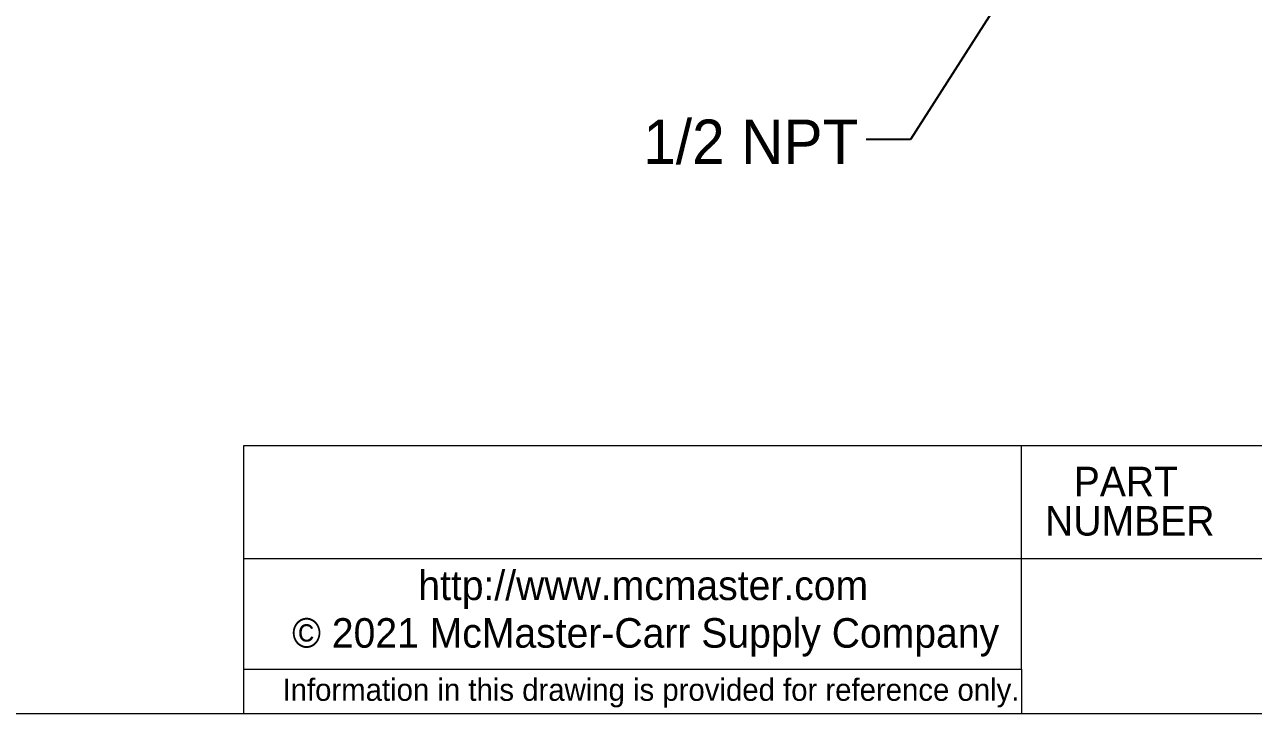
# Model space of a CAD drawing. Header units: inches. Extents: x 0.13 to 5.57, y 0.13 to 4.28.
# Drawn here: x 2.851 to 4.649, y 0.13 to 1.137 of the extents above; entities that cross this region are included whole.
import ezdxf

# ---------------------------------------------------------------- set-up
doc = ezdxf.new("R2010")
doc.units = ezdxf.units.IN
doc.header["$LTSCALE"] = 0.51841
doc.header["$MEASUREMENT"] = 0
doc.linetypes.add('SLD-Solid', pattern=[0])
doc.styles.add('SLDTEXTSTYLE0', font='ARIAL.TTF', dxfattribs={"width": 0.948})
doc.styles.get("Standard").update_dxf_attribs({"font": 'ARIAL.TTF'})
doc.dimstyles.new('SLDDIMSTYLE1', dxfattribs={"dimtxt": 0.18, "dimasz": 0.062903, "dimexe": 0, "dimexo": 0.0625, "dimgap": 0, "dimtad": 0, "dimtih": 1, "dimtoh": 1, "dimdec": 0, "dimrnd": 1e-09, "dimzin": 0, "dimdsep": 46, "dimtxsty": 'Standard', "dimsah": 1, "dimcen": 0.09, "dimadec": 0, "dimazin": 0, "dimtfac": 0.062903, "dimtdec": 0, "dimtofl": 0, "dimtmove": 0, "dimatfit": 3, "dimfxl": 0, "dimfrac": 2, "dimtolj": 1, "dimtzin": 0, "dimarcsym": 0})

# ---------------------------------------------------------------- blocks, each defined once
blk = doc.blocks.new('Part Number Tag')
at = {"color": 7, "linetype": 'SLD-Solid', "lineweight": 18, "char_height": 0.0432, "attachment_point": 2, "style": 'SLDTEXTSTYLE0'}
for s, insert in [('PART', (0.0007, 0.0577)), ('NUMBER', (0.0064, 0.0002))]:
    blk.add_mtext(s, dxfattribs=dict(at, insert=insert))
blk = doc.blocks.new('Shortened Dimensions Statement')
at = {"color": 7, "linetype": 'SLD-Solid', "lineweight": 18, "insert": (0.0269, 0.017), "char_height": 0.032401, "attachment_point": 2, "style": 'SLDTEXTSTYLE0'}
blk.add_mtext('Information in this drawing is provided for reference only.', dxfattribs=at)
blk = doc.blocks.new('Internet')
at = {"color": 7, "linetype": 'SLD-Solid', "lineweight": 18, "insert": (0.022, 0.0525), "char_height": 0.043201, "attachment_point": 2, "style": 'SLDTEXTSTYLE0'}
blk.add_mtext('http://www.mcmaster.com', dxfattribs=at)

msp = doc.modelspace()

# ---------------------------------------------------------------- linework, layer by layer
at = {"color": 7, "linetype": 'SLD-Solid', "lineweight": 18}
for p, q in [((5.5729075, 0.5211325), (3.1713077, 0.5211325)), ((3.1713077, 0.5211325), (3.1713077, 0.1296025)), ((4.3092831, 0.3564069), (4.3092831, 0.5211325)), ((3.1713077, 0.3564069), (5.5729075, 0.3564069)), ((4.3092831, 0.1944037), (4.3092831, 0.3564069)), ((3.1713077, 0.1944037), (4.3092831, 0.1944037)), ((4.3092831, 0.1944037), (4.3092831, 0.1296025)), ((0.1296025, 0.1296025), (5.5729075, 0.1296025))]:
    msp.add_line(p, q, dxfattribs=at)

# ---------------------------------------------------------------- block references
at = {"color": 7, "linetype": 'Continuous'}
for name, p in [('Part Number Tag', (4.4615108, 0.432686)), ('Internet', (3.734166, 0.2860605)), ('Shortened Dimensions Statement', (3.740638, 0.1634286))]:
    msp.add_blockref(name, p, dxfattribs=at)

# ---------------------------------------------------------------- texts
at = {"color": 7, "linetype": 'Continuous', "lineweight": 0, "style": 'SLDTEXTSTYLE0'}
for s, insert, char_height, attachment_point in [('1/2 NPT', (3.7561646, 0.9981378), 0.06480125, 1), ('© 2021 McMaster-Carr Supply Company', (3.7597329, 0.2689284), 0.043200833, 2)]:
    msp.add_mtext(s, dxfattribs=dict(at, insert=insert, char_height=char_height, attachment_point=attachment_point))

# ---------------------------------------------------------------- leaders
at = {"color": 7, "linetype": 'Continuous', "lineweight": 0}
msp.add_leader([(4.4532719, 1.4479035), (4.1473409, 0.9688261), (4.0825397, 0.9688261)], dimstyle='SLDDIMSTYLE1', dxfattribs=at)

doc.saveas('drawing.dxf')
